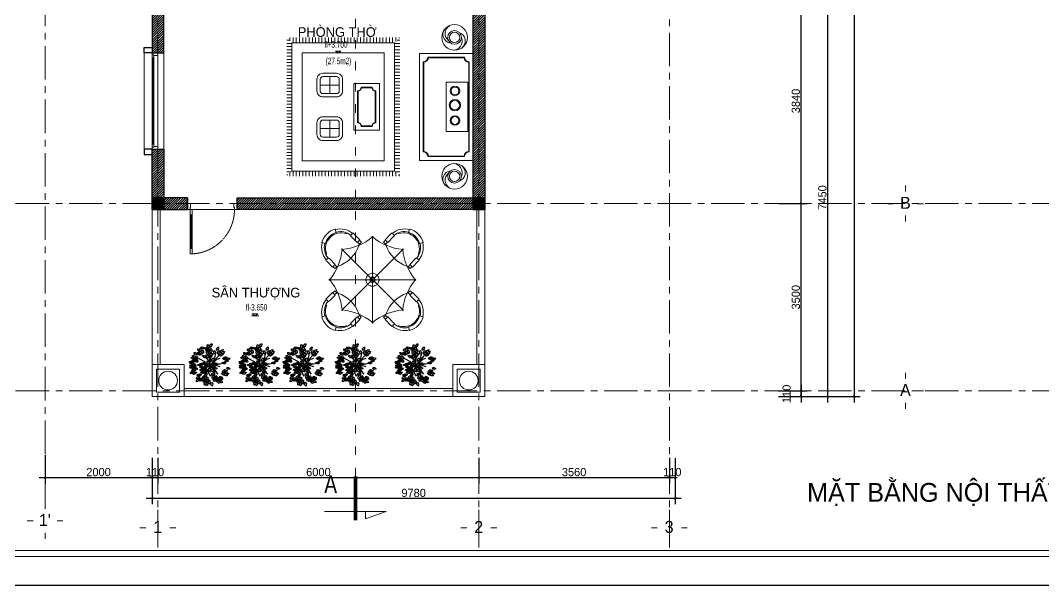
# Model space of a CAD drawing. Header units: millimetres. Extents: x 1832547 to 2001569, y -558009 to -417808.
# Drawn here: x 1917747 to 1936872, y -484525 to -473955 of the extents above; entities that cross this region are included whole.
import ezdxf
from ezdxf.enums import TextEntityAlignment as Align

# ---------------------------------------------------------------- set-up
doc = ezdxf.new("R2010")
doc.units = ezdxf.units.MM
doc.header["$MEASUREMENT"] = 0
for name, pattern in [('ACAD_ISO03W100', [30, 12, -18]), ('CENTER', [2, 1.25, -0.25, 0.25, -0.25]), ('HIDDEN', [9.525, 6.35, -3.175])]:
    doc.linetypes.add(name, pattern=pattern)
doc.layers.get('0').update_dxf_attribs({"linetype": 'CONTINUOUS'})
doc.layers.get('DEFPOINTS').update_dxf_attribs({"linetype": 'CONTINUOUS'})
for name, color, linetype, lineweight in [('AUDIT_I_120404221301-0', 7, 'CONTINUOUS', 15), ('AUDIT_I_160126172308-0', 7, 'CONTINUOUS', 5), ('CA . CỬA', 251, 'CONTINUOUS', 5), ('CA. TUONG', 30, 'CONTINUOUS', 30), ('CA.cat 30', 30, 'CONTINUOUS', 35), ('CA.cot', 2, 'CONTINUOUS', 35), ('CA.dim 08', 8, 'CONTINUOUS', 13), ('CA.noi that 15', 15, 'CONTINUOUS', 9), ('CA.TEXT', 7, 'CONTINUOUS', 15), ('CA.thay 145', 145, 'CONTINUOUS', 18), ('CA.tim 67', 67, 'CENTER', 9), ('CA.vat lieu 08', 8, 'CONTINUOUS', 5), ('NKB-Fur', 25, 'CONTINUOUS', 9), ('NP-CỬA SỔ', 143, 'CONTINUOUS', 15), ('Z-window', 147, 'CONTINUOUS', 15)]:
    doc.layers.add(name, color=color, linetype=linetype, lineweight=lineweight)
doc.layers.add('CAY', color=94, linetype='CONTINUOUS')
doc.styles.add('CA.JSC1', font='Vhavan.ttf', dxfattribs={"width": 0.8})
doc.styles.add('chu ghi chu', font='nghia5.shx', dxfattribs={"height": 200})
doc.styles.get("Standard").update_dxf_attribs({"font": 'roman.shx'})
doc.styles.add('ZENI2', font='Vhavanb.ttf')
doc.dimstyles.new('CA 70', dxfattribs={"dimscale": 0.7, "dimtxt": 220, "dimasz": 60, "dimexe": 160, "dimexo": 0, "dimgap": 30, "dimtad": 1, "dimdec": 0, "dimrnd": 5, "dimzin": 0, "dimdsep": 46, "dimtxsty": 'Standard', "dimblk": 'ARCHTICK', "dimcen": 0.09, "dimdle": 160, "dimclrd": 256, "dimclre": 256, "dimclrt": 255, "dimadec": 0, "dimazin": 0, "dimtfac": 1, "dimtdec": 0, "dimtix": 1, "dimtmove": 2, "dimatfit": 3, "dimldrblk": 'DOT', "dimfxl": 600, "dimfxlon": 1, "dimtolj": 1, "dimtzin": 0, "dimarcsym": 0})

# ---------------------------------------------------------------- blocks, each defined once
blk = doc.blocks.new('A$C6dc074dd')
at = {"layer": 'CA.TEXT'}
for points in [[(117, 37), (15, 37), (68, 0), (117, 37)], [(0, 0), (137, 0)]]:
    blk.add_lwpolyline(points, dxfattribs=at)
blk = doc.blocks.new('A$Ce5e1f78e')
h = blk.add_hatch()
h.set_pattern_fill('ANSI31', color=256, scale=500, angle=315)
h.set_pattern_definition([(0, (1100, 1100), (1e-14, 62.5), [])])
h.paths.add_polyline_path([(100, 2600), (0, 2700), (0, 0), (100, 100)])
h.paths.add_polyline_path([(2200, 2700), (2100, 2600), (2100, 100), (2200, 0)])
h = blk.add_hatch()
h.set_pattern_fill('ANSI31', color=256, scale=500, angle=45)
h.set_pattern_definition([(90, (1100, 1600), (-62.5, 0), [])])
h.paths.add_polyline_path([(2200, 2700), (0, 2700), (100, 2600), (2100, 2600)])
h.paths.add_polyline_path([(2100, 100), (100, 100), (0, 0), (2200, 0)])
for points in [[(100, 2600), (100, 100), (2100, 100), (2100, 2600)], [(300, 2400), (300, 300), (1900, 300), (1900, 2400)]]:
    blk.add_lwpolyline(points, close=True)
blk = doc.blocks.new('A$Cc7a1a943')
for radius in [150, 79.6, 60.5]:
    blk.add_circle((150, 150), radius)
for centre, radius, start, end in [((185, 185), 101, 275.6363, 50.3989), ((153, 197), 107, 309.0651, 56.9689), ((130, 108), 104, 110.2822, 229.3752), ((168, 107), 106, 157.6248, 269.2538)]:
    blk.add_arc(centre, radius, start, end)
blk = doc.blocks.new('A$C4E926DCA')
at = {"layer": 'CAY', "color": 96, "true_color": 0x00750e}
for p, q in [((345, 438), (319, 510)), ((335, 348), (374, 563)), ((374, 563), (372, 552)), ((425, 412), (456, 514)), ((248, 416), (139, 427)), ((258, 302), (160, 348)), ((340, 351), (187, 268)), ((335, 355), (195, 472)), ((229, 355), (319, 359)), ((314, 348), (229, 355)), ((340, 359), (234, 446)), ((316, 348), (314, 348)), ((330, 348), (364, 495)), ((337, 344), (504, 491)), ((337, 348), (451, 355)), ((340, 344), (512, 344)), ((343, 359), (369, 495)), ((345, 344), (433, 450)), ((406, 340), (496, 264)), ((443, 423), (528, 442)), ((443, 344), (536, 404)), ((332, 336), (266, 185)), ((322, 329), (287, 230)), ((306, 257), (322, 181)), ((322, 333), (322, 329)), ((330, 333), (369, 283)), ((367, 291), (332, 333)), ((369, 283), (367, 291)), ((396, 272), (451, 166)), ((414, 333), (478, 264))]:
    blk.add_line(p, q, dxfattribs=at)
for centre, radius, start, end in [((317, 652), 44.2, 143.5101, 236.522), ((260, 642), 42.7, 322.1668, 59.9456), ((57, 464), 42.7, 17.1668, 114.9456), ((60, 505), 42.7, 2.1668, 99.9456), ((96, 550), 44.2, 183.5101, 276.522), ((100, 477), 42.7, 7.1668, 104.9456), ((133, 524), 44.2, 188.5101, 281.522), ((148, 544), 44.2, 173.5101, 266.522), ((104, 506), 42.7, 352.1668, 89.9456), ((158, 550), 44.2, 178.5101, 271.522), ((117, 509), 42.7, 357.1668, 94.9456), ((209, 625), 44.2, 173.5101, 266.522), ((165, 587), 42.7, 352.1668, 89.9456), ((222, 582), 44.2, 173.5101, 266.522), ((178, 544), 42.7, 352.1668, 89.9456), ((236, 637), 44.2, 158.5101, 251.522), ((184, 612), 42.7, 337.1668, 74.9456), ((253, 595), 44.2, 168.5101, 261.522), ((206, 561), 42.7, 347.1668, 84.9456), ((283, 605), 44.2, 148.5101, 241.522), ((227, 589), 42.7, 327.1668, 64.9456), ((409, 581), 44.2, 143.5101, 236.522), ((352, 571), 42.7, 322.1668, 59.9456), ((438, 608), 44.2, 118.5101, 211.522), ((382, 623), 42.7, 297.1668, 34.9456), ((473, 630), 44.2, 108.5101, 201.522), ((420, 654), 42.7, 287.1668, 24.9456), ((481, 579), 44.2, 98.5101, 191.522), ((433, 611), 42.7, 277.1668, 14.9456), ((490, 571), 44.2, 103.5101, 196.522), ((439, 599), 42.7, 282.1668, 19.9456), ((537, 517), 44.2, 98.5101, 191.522), ((489, 550), 42.7, 277.1668, 14.9456), ((557, 491), 44.2, 93.5101, 186.522), ((513, 527), 42.7, 272.1668, 9.9456), ((574, 541), 44.2, 98.5101, 191.522), ((574, 464), 44.2, 73.5101, 166.522), ((527, 573), 42.7, 277.1668, 14.9456), ((545, 514), 42.7, 252.1668, 349.9456), ((594, 518), 44.2, 83.5101, 176.522), ((556, 562), 42.7, 262.1668, 359.9456), ((30, 347), 42.7, 37.1668, 134.9456), ((35, 405), 44.2, 218.5101, 311.522), ((69, 303), 42.7, 52.1668, 149.9456), ((81, 517), 44.2, 198.5101, 291.522), ((72, 302), 42.7, 42.1668, 139.9456), ((88, 426), 42.7, 27.1668, 124.9456), ((103, 482), 44.2, 208.5101, 301.522), ((80, 460), 42.7, 12.1668, 109.9456), ((109, 511), 44.2, 193.5101, 286.522), ((110, 387), 42.7, 47.1668, 144.9456), ((104, 444), 44.2, 228.5101, 321.522), ((123, 418), 42.7, 37.1668, 134.9456), ((127, 475), 44.2, 218.5101, 311.522), ((140, 396), 42.7, 52.1668, 149.9456), ((130, 453), 44.2, 233.5101, 326.522), ((141, 419), 42.7, 37.1668, 134.9456), ((145, 477), 44.2, 218.5101, 311.522), ((156, 370), 42.7, 57.1668, 154.9456), ((141, 425), 44.2, 238.5101, 331.522), ((216, 369), 42.7, 82.1668, 179.9456), ((179, 413), 44.2, 263.5101, 356.522), ((243, 362), 42.7, 7.1668, 104.9456), ((275, 410), 44.2, 188.5101, 281.522), ((263, 307), 42.7, 37.1668, 134.9456), ((324, 444), 44.2, 158.5101, 251.522), ((272, 419), 42.7, 337.1668, 74.9456), ((345, 421), 44.2, 158.5101, 251.522), ((293, 396), 42.7, 337.1668, 74.9456), ((398, 423), 44.2, 118.5101, 211.522), ((342, 437), 42.7, 297.1668, 34.9456), ((440, 364), 44.2, 58.5101, 151.522), ((424, 420), 42.7, 237.1668, 334.9456), ((512, 362), 42.7, 197.1668, 294.9456), ((488, 309), 44.2, 18.5101, 111.522), ((528, 390), 42.7, 202.1668, 299.9456), ((509, 336), 44.2, 23.5101, 116.522), ((541, 305), 44.2, 23.5101, 116.522), ((560, 360), 42.7, 202.1668, 299.9456), ((548, 395), 44.2, 28.5101, 121.522), ((563, 451), 42.7, 207.1668, 304.9456), ((584, 336), 44.2, 68.5101, 161.522), ((559, 389), 42.7, 247.1668, 344.9456), ((618, 315), 44.2, 43.5101, 136.522), ((617, 373), 42.7, 222.1668, 319.9456), ((629, 444), 44.2, 68.5101, 161.522), ((604, 496), 42.7, 247.1668, 344.9456), ((684, 337), 44.2, 68.5101, 161.522), ((659, 389), 42.7, 247.1668, 344.9456), ((39, 266), 42.7, 52.1668, 149.9456), ((28, 323), 44.2, 233.5101, 326.522), ((58, 241), 42.7, 67.1668, 164.9456), ((33, 293), 44.2, 248.5101, 341.522), ((59, 360), 44.2, 233.5101, 326.522), ((72, 360), 44.2, 223.5101, 316.522), ((94, 274), 42.7, 62.1668, 159.9456), ((73, 328), 44.2, 243.5101, 336.522), ((99, 227), 42.7, 67.1668, 164.9456), ((74, 280), 44.2, 248.5101, 341.522), ((103, 243), 42.7, 67.1668, 164.9456), ((78, 295), 44.2, 248.5101, 341.522), ((121, 175), 42.7, 72.1668, 169.9456), ((92, 225), 44.2, 253.5101, 346.522), ((121, 162), 42.7, 67.1668, 164.9456), ((96, 214), 44.2, 248.5101, 341.522), ((124, 209), 42.7, 82.1668, 179.9456), ((86, 253), 44.2, 263.5101, 356.522), ((122, 271), 42.7, 57.1668, 154.9456), ((106, 326), 44.2, 238.5101, 331.522), ((150, 249), 42.7, 77.1668, 174.9456), ((116, 297), 44.2, 258.5101, 351.522), ((159, 126), 42.7, 87.1668, 184.9456), ((167, 222), 42.7, 82.1668, 179.9456), ((129, 265), 44.2, 263.5101, 356.522), ((201, 254), 42.7, 82.1668, 179.9456), ((163, 298), 44.2, 263.5101, 356.522), ((202, 161), 42.7, 87.1668, 184.9456), ((161, 201), 44.2, 268.5101, 1.522), ((211, 156), 42.7, 112.1668, 209.9456), ((156, 175), 44.2, 293.5101, 26.522), ((246, 239), 42.7, 97.1668, 194.9456), ((199, 272), 44.2, 278.5101, 11.522), ((263, 252), 42.7, 87.1668, 184.9456), ((221, 292), 44.2, 268.5101, 1.522), ((264, 203), 42.7, 97.1668, 194.9456), ((217, 236), 44.2, 278.5101, 11.522), ((267, 364), 44.2, 218.5101, 311.522), ((281, 250), 42.7, 97.1668, 194.9456), ((233, 283), 44.2, 278.5101, 11.522), ((296, 199), 42.7, 112.1668, 209.9456), ((297, 247), 42.7, 107.1668, 204.9456), ((245, 271), 44.2, 288.5101, 21.522), ((241, 219), 44.2, 293.5101, 26.522), ((326, 232), 42.7, 112.1668, 209.9456), ((331, 258), 42.7, 97.1668, 194.9456), ((272, 251), 44.2, 293.5101, 26.522), ((283, 291), 44.2, 278.5101, 11.522), ((340, 205), 42.7, 127.1668, 224.9456), ((283, 209), 44.2, 308.5101, 41.522), ((364, 288), 42.7, 137.1668, 234.9456), ((373, 174), 42.7, 137.1668, 234.9456), ((307, 283), 44.2, 318.5101, 51.522), ((315, 169), 44.2, 318.5101, 51.522), ((387, 197), 42.7, 117.1668, 214.9456), ((390, 280), 42.7, 172.1668, 269.9456), ((390, 220), 42.7, 147.1668, 244.9456), ((346, 243), 44.2, 353.5101, 86.522), ((331, 211), 44.2, 298.5101, 31.522), ((334, 205), 44.2, 328.5101, 61.522), ((402, 273), 42.7, 152.1668, 249.9456), ((373, 293), 44.2, 8.5101, 101.522), ((406, 340), 42.7, 187.1668, 284.9456), ((347, 253), 44.2, 333.5101, 66.522), ((506, 265), 42.7, 172.1668, 269.9456), ((462, 228), 44.2, 353.5101, 86.522), ((508, 327), 42.7, 177.1668, 274.9456), ((467, 286), 44.2, 358.5101, 91.522), ((551, 181), 42.7, 177.1668, 274.9456), ((511, 139), 44.2, 358.5101, 91.522), ((555, 188), 42.7, 177.1668, 274.9456), ((514, 146), 44.2, 358.5101, 91.522), ((557, 329), 42.7, 187.1668, 284.9456), ((524, 281), 44.2, 8.5101, 101.522), ((559, 222), 42.7, 197.1668, 294.9456), ((535, 170), 44.2, 18.5101, 111.522), ((575, 251), 42.7, 202.1668, 299.9456), ((556, 196), 44.2, 23.5101, 116.522), ((604, 189), 42.7, 187.1668, 284.9456), ((571, 142), 44.2, 8.5101, 101.522), ((588, 166), 44.2, 23.5101, 116.522), ((607, 221), 42.7, 202.1668, 299.9456), ((595, 256), 44.2, 28.5101, 121.522), ((610, 312), 42.7, 207.1668, 304.9456), ((620, 321), 42.7, 202.1668, 299.9456), ((600, 266), 44.2, 23.5101, 116.522), ((656, 236), 42.7, 152.1668, 249.9456), ((601, 215), 44.2, 333.5101, 66.522), ((648, 287), 44.2, 33.5101, 126.522), ((658, 344), 42.7, 212.1668, 309.9456), ((110, 118), 42.7, 77.1668, 174.9456), ((77, 165), 44.2, 258.5101, 351.522), ((118, 167), 44.2, 268.5101, 1.522), ((235, 79), 42.7, 97.1668, 194.9456), ((188, 111), 44.2, 278.5101, 11.522), ((248, 36), 42.7, 107.1668, 204.9456), ((195, 60), 44.2, 288.5101, 21.522), ((256, 49), 42.7, 112.1668, 209.9456), ((201, 68), 44.2, 293.5101, 26.522), ((286, 67), 42.7, 117.1668, 214.9456), ((230, 82), 44.2, 298.5101, 31.522), ((310, 78), 42.7, 117.1668, 214.9456), ((316, 119), 42.7, 142.1668, 239.9456), ((254, 92), 44.2, 298.5101, 31.522), ((259, 108), 44.2, 323.5101, 56.522), ((336, 36), 42.7, 127.1668, 224.9456), ((342, 91), 42.7, 137.1668, 234.9456), ((278, 41), 44.2, 308.5101, 41.522), ((285, 86), 44.2, 318.5101, 51.522), ((365, 49), 42.7, 142.1668, 239.9456), ((375, 92), 42.7, 142.1668, 239.9456), ((308, 38), 44.2, 323.5101, 56.522), ((318, 81), 44.2, 323.5101, 56.522), ((387, 66), 42.7, 127.1668, 224.9456), ((330, 70), 44.2, 308.5101, 41.522), ((409, 48), 42.7, 142.1668, 239.9456), ((352, 38), 44.2, 323.5101, 56.522), ((420, 35), 42.7, 137.1668, 234.9456), ((362, 29), 44.2, 318.5101, 51.522), ((437, 141), 42.7, 172.1668, 269.9456), ((437, 81), 42.7, 147.1668, 244.9456), ((393, 104), 44.2, 353.5101, 86.522), ((441, 101), 42.7, 147.1668, 244.9456), ((445, 92), 42.7, 147.1668, 244.9456), ((381, 66), 44.2, 328.5101, 61.522), ((386, 85), 44.2, 328.5101, 61.522), ((389, 77), 44.2, 328.5101, 61.522), ((462, 128), 42.7, 167.1668, 264.9456), ((415, 95), 44.2, 348.5101, 81.522), ((485, 78), 42.7, 157.1668, 254.9456), ((432, 52), 44.2, 338.5101, 71.522), ((490, 145), 42.7, 172.1668, 269.9456), ((446, 108), 44.2, 353.5101, 86.522), ((503, 103), 42.7, 172.1668, 269.9456), ((459, 65), 44.2, 353.5101, 86.522), ((553, 126), 42.7, 172.1668, 269.9456), ((509, 88), 44.2, 353.5101, 86.522)]:
    blk.add_arc(centre, radius, start, end, dxfattribs=at)
blk = doc.blocks.new('A$C4e3b5bf7')
for p, q in [((3090, 4335), (3055, 4396)), ((3379, 4335), (3414, 4396)), ((2946, 4106), (2876, 4112)), ((2945, 3929), (2945, 4084)), ((3235, 4035), (3235, 3285)), ((3524, 4106), (3594, 4112)), ((3525, 3929), (3525, 4084)), ((2945, 3929), (2875, 3929)), ((2935, 3879), (2935, 3929)), ((3525, 3929), (3595, 3929)), ((3535, 3879), (3535, 3929)), ((2669, 3800), (3199, 3270)), ((3270, 3270), (3800, 3800)), ((2363, 3524), (2358, 3594)), ((2540, 3525), (2386, 3525)), ((2540, 3525), (2540, 3595)), ((2590, 3535), (2540, 3535)), ((3879, 3535), (3929, 3535)), ((3929, 3525), (3929, 3595)), ((3929, 3525), (4084, 3525)), ((4106, 3524), (4112, 3594)), ((2134, 3379), (2073, 3414)), ((4335, 3379), (4396, 3414)), ((2134, 3090), (2073, 3055)), ((3185, 3235), (2435, 3235)), ((2669, 2669), (3199, 3199)), ((3235, 3185), (3235, 2435)), ((3270, 3199), (3800, 2669)), ((4035, 3235), (3285, 3235)), ((4335, 3090), (4396, 3055)), ((2363, 2946), (2358, 2876)), ((2540, 2945), (2386, 2945)), ((2540, 2945), (2540, 2875)), ((2590, 2935), (2540, 2935)), ((3879, 2935), (3929, 2935)), ((3929, 2945), (4084, 2945)), ((3929, 2945), (3929, 2875)), ((4106, 2946), (4112, 2876)), ((2945, 2540), (2875, 2540)), ((2935, 2590), (2935, 2540)), ((2945, 2540), (2945, 2386)), ((3525, 2540), (3525, 2386)), ((3525, 2540), (3595, 2540)), ((3535, 2590), (3535, 2540)), ((2946, 2363), (2876, 2358)), ((3524, 2363), (3594, 2358)), ((3090, 2134), (3055, 2073)), ((3379, 2134), (3414, 2073))]:
    blk.add_line(p, q)
for points in [[(3515, 3869, 0.008391), (3535, 3879), (3585, 3879), (3585, 3929), (3595, 3929), (3595, 4084, 0.019415), (3594, 4112), (3584, 4111, 0.247811), (3409, 4387), (3414, 4396, 0.266813), (3055, 4396), (3060, 4387, 0.247811), (2886, 4111), (2876, 4112, 0.019415), (2875, 4084), (2875, 3929), (2885, 3929), (2885, 3879), (2935, 3879, 0.008391), (2954, 3869, 0.008391)], [(2954, 3869, 0.226859), (3515, 3869)], [(2600, 3515, 0.008391), (2590, 3535), (2590, 3585), (2540, 3585), (2540, 3595), (2386, 3595, 0.019415), (2358, 3594), (2358, 3584, 0.247811), (2082, 3409), (2073, 3414, 0.266813), (2073, 3055), (2082, 3060, 0.247811), (2358, 2886), (2358, 2876, 0.019415), (2386, 2875), (2540, 2875), (2540, 2885), (2590, 2885), (2590, 2935, 0.008391), (2600, 2954, 0.008391)], [(2600, 2954, 0.226859), (2600, 3515)], [(3869, 3515, 0.226859), (3869, 2954)], [(3869, 2954, 0.008391), (3879, 2935), (3879, 2885), (3929, 2885), (3929, 2875), (4084, 2875, 0.019415), (4112, 2876), (4111, 2886, 0.247811), (4387, 3060), (4396, 3055, 0.266813), (4396, 3414), (4387, 3409, 0.247811), (4111, 3584), (4112, 3594, 0.019415), (4084, 3595), (3929, 3595), (3929, 3585), (3879, 3585), (3879, 3535, 0.008391), (3869, 3515, 0.008391)], [(2954, 2600, 0.008391), (2935, 2590), (2885, 2590), (2885, 2540), (2875, 2540), (2875, 2386, 0.019415), (2876, 2358), (2886, 2358, 0.247811), (3060, 2082), (3055, 2073, 0.266813), (3414, 2073), (3409, 2082, 0.247811), (3584, 2358), (3594, 2358, 0.019415), (3595, 2386), (3595, 2540), (3585, 2540), (3585, 2590), (3535, 2590, 0.008391), (3515, 2600, 0.008391)], [(3515, 2600, 0.226859), (2954, 2600)]]:
    blk.add_lwpolyline(points, format="xyb")
for points in [[(3800, 2669, 0.149104), (3235, 2435, 0.149104), (2669, 2669, 0.149104), (2435, 3235, 0.149104), (2669, 3800, 0.149104), (3235, 4035, 0.149104), (3800, 3800, 0.149104), (4035, 3235, 0.149104)], [(3326, 3143, 0.015202), (3235, 3106, 0.015202), (3143, 3143, 0.015202), (3106, 3235, 0.015202), (3143, 3326, 0.015202), (3235, 3364, 0.015202), (3326, 3326, 0.015202), (3364, 3235, 0.015202)]]:
    blk.add_lwpolyline(points, format="xyb", close=True)
for radius in [50, 48, 33, 13]:
    blk.add_circle((3235, 3235), radius)
for centre, radius, start, end in [((3235, 4084), 300, 119.8784, 175.5511), ((3235, 4061), 293, 26.395, 153.605), ((3235, 4084), 290, 60.1216, 119.8784), ((3235, 4084), 300, 4.4489, 60.1216), ((3235, 4084), 290, 175.5511, 180), ((2955, 4200), 20, 258.6455, 333.605), ((3235, 4035), 10, 320.8118, 219.1882), ((3235, 4035), 9, 320.7845, 219.2155), ((3235, 4035), 6, 320.7026, 219.2974), ((3515, 4200), 20, 206.395, 281.3545), ((3235, 4084), 290, 0, 4.4489), ((2669, 3800), 10, 5.8118, 264.1882), ((2669, 3800), 9, 5.7845, 264.2155), ((2669, 3800), 6, 5.7026, 264.2974), ((3800, 3800), 10, 275.8118, 174.1882), ((3800, 3800), 9, 275.7845, 174.2155), ((3800, 3800), 6, 275.7026, 174.2974), ((2408, 3235), 293, 116.395, 243.605), ((2386, 3235), 300, 94.4489, 150.1216), ((2269, 3515), 20, 296.395, 11.3545), ((2386, 3235), 290, 90, 94.4489), ((4084, 3235), 290, 85.5511, 90), ((4084, 3235), 300, 29.8784, 85.5511), ((4200, 3515), 20, 168.6455, 243.605), ((4061, 3235), 293, 296.395, 63.605), ((2386, 3235), 290, 150.1216, 209.8784), ((4084, 3235), 290, 330.1216, 29.8784), ((2386, 3235), 300, 209.8784, 265.5511), ((2435, 3235), 10, 50.8118, 309.1882), ((2435, 3235), 9, 50.7845, 309.2155), ((2435, 3235), 6, 50.7026, 309.2974), ((4035, 3235), 10, 230.8118, 129.1882), ((4035, 3235), 9, 230.7845, 129.2155), ((4035, 3235), 6, 230.7026, 129.2974), ((4084, 3235), 300, 274.4489, 330.1216), ((2269, 2955), 20, 348.6455, 63.605), ((2386, 3235), 290, 265.5511, 270), ((4084, 3235), 290, 270, 274.4489), ((4200, 2955), 20, 116.395, 191.3545), ((2669, 2669), 10, 95.8118, 354.1882), ((2669, 2669), 9, 95.7845, 354.2155), ((3800, 2669), 10, 185.8118, 84.1882), ((3800, 2669), 9, 185.7845, 84.2155), ((2669, 2669), 6, 95.7026, 354.2974), ((3800, 2669), 6, 185.7026, 84.2974), ((3235, 2386), 300, 184.4489, 240.1216), ((3235, 2386), 290, 180, 184.4489), ((3235, 2435), 10, 140.8118, 39.1882), ((3235, 2435), 9, 140.7845, 39.2155), ((3235, 2435), 6, 140.7026, 39.2974), ((3235, 2386), 300, 299.8784, 355.5511), ((3235, 2386), 290, 355.5511, 0), ((2955, 2269), 20, 26.395, 101.3545), ((3235, 2408), 293, 206.395, 333.605), ((3235, 2386), 290, 240.1216, 299.8784), ((3515, 2269), 20, 78.6455, 153.605)]:
    blk.add_arc(centre, radius, start, end)
blk = doc.blocks.new('A$C2d76a15f')
blk.add_line((1306, 546), (27405, 546))
at = {"color": 4, "linetype": 'Continuous', "lineweight": 18}
blk.add_line((1212, 453), (27498, 453), dxfattribs=at)
at = {"layer": 'DEFPOINTS', "ltscale": 600}
blk.add_line((27951, 0), (0, 0), dxfattribs=at)
blk = doc.blocks.new('_ArchTick')
at = {"color": 1, "linetype": 'ByBlock', "const_width": 0.15}
blk.add_lwpolyline([(-0.5, -0.5), (0.5, 0.5)], dxfattribs=at)
blk = doc.blocks.new('*D671')
at = {"layer": 'CA.dim 08', "lineweight": -2, "transparency": 16777216}
for p, q in [((1932340, -480994), (1932340, -477270)), ((1931920, -477382), (1932452, -477382)), ((1931920, -480882), (1932452, -480882))]:
    blk.add_line(p, q, dxfattribs=at)
at = {"layer": 'DEFPOINTS', "color": 0, "transparency": 16777216}
for p in [(1931444, -477382), (1932340, -477382), (1931444, -480882)]:
    blk.add_point(p, dxfattribs=at)
at = {"layer": 'CA.dim 08', "lineweight": -2, "transparency": 16777216, "xscale": 42, "yscale": 42, "zscale": 42}
for p, rotation in [((1932340, -477382), 90), ((1932340, -480882), 270)]:
    blk.add_blockref('_ArchTick', p, dxfattribs=dict(at, rotation=rotation))
at = {"layer": 'CA.dim 08', "color": 255, "transparency": 16777216, "insert": (1932242, -479132), "char_height": 154, "attachment_point": 5, "rotation": 90}
blk.add_mtext('\\A1;3500', dxfattribs=at)
blk = doc.blocks.new('_DOT')
at = {"color": 1, "linetype": 'ByBlock'}
blk.add_line((-0.5, 0), (-1, 0), dxfattribs=at)
at = {"color": 1, "linetype": 'ByBlock', "const_width": 0.5}
blk.add_lwpolyline([(-0.25, 0, 1), (0.25, 0, 1)], format="xyb", close=True, dxfattribs=at)
blk = doc.blocks.new('*D672')
at = {"layer": 'CA.dim 08', "lineweight": -2, "transparency": 16777216}
for p, q in [((1932340, -477494), (1932340, -473430)), ((1931920, -473542), (1932452, -473542)), ((1931920, -477382), (1932452, -477382))]:
    blk.add_line(p, q, dxfattribs=at)
at = {"layer": 'DEFPOINTS', "color": 0, "transparency": 16777216}
for p in [(1931444, -473542), (1932340, -473542), (1931444, -477382)]:
    blk.add_point(p, dxfattribs=at)
at = {"layer": 'CA.dim 08', "lineweight": -2, "transparency": 16777216, "xscale": 42, "yscale": 42, "zscale": 42}
for p, rotation in [((1932340, -473542), 90), ((1932340, -477382), 270)]:
    blk.add_blockref('_ArchTick', p, dxfattribs=dict(at, rotation=rotation))
at = {"layer": 'CA.dim 08', "color": 255, "transparency": 16777216, "insert": (1932242, -475462), "char_height": 154, "attachment_point": 5, "rotation": 90}
blk.add_mtext('\\A1;3840', dxfattribs=at)
blk = doc.blocks.new('*D676')
at = {"layer": 'CA.dim 08', "lineweight": -2, "transparency": 16777216}
for p, q in [((1932836, -473430), (1932836, -481104)), ((1932416, -473542), (1932948, -473542)), ((1932416, -480992), (1932948, -480992))]:
    blk.add_line(p, q, dxfattribs=at)
at = {"layer": 'DEFPOINTS', "color": 0, "transparency": 16777216}
for p in [(1931444, -473542), (1931444, -480992), (1932836, -480992)]:
    blk.add_point(p, dxfattribs=at)
at = {"layer": 'CA.dim 08', "lineweight": -2, "transparency": 16777216, "xscale": 42, "yscale": 42, "zscale": 42}
for p, rotation in [((1932836, -473542), 90), ((1932836, -480992), 270)]:
    blk.add_blockref('_ArchTick', p, dxfattribs=dict(at, rotation=rotation))
at = {"layer": 'CA.dim 08', "color": 255, "transparency": 16777216, "insert": (1932738, -477267), "char_height": 154, "attachment_point": 5, "rotation": 90}
blk.add_mtext('\\A1;7450', dxfattribs=at)
blk = doc.blocks.new('*D678')
at = {"layer": 'CA.dim 08', "lineweight": -2, "transparency": 16777216}
for p, q in [((1920317, -482134), (1920317, -482614)), ((1926317, -482134), (1926317, -482614)), ((1920205, -482502), (1926429, -482502))]:
    blk.add_line(p, q, dxfattribs=at)
at = {"layer": 'DEFPOINTS', "color": 0, "transparency": 16777216}
for p in [(1920317, -482134), (1926317, -482134), (1926317, -482502)]:
    blk.add_point(p, dxfattribs=at)
at = {"layer": 'CA.dim 08', "lineweight": -2, "transparency": 16777216, "xscale": 42, "yscale": 42, "zscale": 42, "rotation": 180}
blk.add_blockref('_ArchTick', (1920317, -482502), dxfattribs=at)
at = {"layer": 'CA.dim 08', "lineweight": -2, "transparency": 16777216, "xscale": 42, "yscale": 42, "zscale": 42}
blk.add_blockref('_ArchTick', (1926317, -482502), dxfattribs=at)
at = {"layer": 'CA.dim 08', "color": 255, "transparency": 16777216, "insert": (1923317, -482404), "char_height": 154, "attachment_point": 5}
blk.add_mtext('\\A1;6000', dxfattribs=at)
blk = doc.blocks.new('*D679')
at = {"layer": 'CA.dim 08', "lineweight": -2, "transparency": 16777216}
for p, q in [((1920207, -482134), (1920207, -482614)), ((1920317, -482134), (1920317, -482614)), ((1920207, -482502), (1920165, -482502)), ((1920207, -482502), (1920317, -482502)), ((1920317, -482502), (1920359, -482502))]:
    blk.add_line(p, q, dxfattribs=at)
at = {"layer": 'DEFPOINTS', "color": 0, "transparency": 16777216}
for p in [(1920207, -482134), (1920317, -482134), (1920317, -482502)]:
    blk.add_point(p, dxfattribs=at)
at = {"layer": 'CA.dim 08', "lineweight": -2, "transparency": 16777216, "xscale": 42, "yscale": 42, "zscale": 42}
blk.add_blockref('_ArchTick', (1920207, -482502), dxfattribs=at)
at = {"layer": 'CA.dim 08', "lineweight": -2, "transparency": 16777216, "xscale": 42, "yscale": 42, "zscale": 42, "rotation": 180}
blk.add_blockref('_ArchTick', (1920317, -482502), dxfattribs=at)
at = {"layer": 'CA.dim 08', "color": 255, "transparency": 16777216, "insert": (1920262, -482404), "char_height": 154, "attachment_point": 5}
blk.add_mtext('\\A1;110', dxfattribs=at)
blk = doc.blocks.new('*D680')
at = {"layer": 'CA.dim 08', "lineweight": -2, "transparency": 16777216}
for p, q in [((1926317, -482134), (1926317, -482614)), ((1929877, -482134), (1929877, -482614)), ((1926205, -482502), (1929989, -482502))]:
    blk.add_line(p, q, dxfattribs=at)
at = {"layer": 'DEFPOINTS', "color": 0, "transparency": 16777216}
for p in [(1926317, -482134), (1929877, -482134), (1929877, -482502)]:
    blk.add_point(p, dxfattribs=at)
at = {"layer": 'CA.dim 08', "lineweight": -2, "transparency": 16777216, "xscale": 42, "yscale": 42, "zscale": 42, "rotation": 180}
blk.add_blockref('_ArchTick', (1926317, -482502), dxfattribs=at)
at = {"layer": 'CA.dim 08', "lineweight": -2, "transparency": 16777216, "xscale": 42, "yscale": 42, "zscale": 42}
blk.add_blockref('_ArchTick', (1929877, -482502), dxfattribs=at)
at = {"layer": 'CA.dim 08', "color": 255, "transparency": 16777216, "insert": (1928097, -482404), "char_height": 154, "attachment_point": 5}
blk.add_mtext('\\A1;3560', dxfattribs=at)
blk = doc.blocks.new('*D681')
at = {"layer": 'CA.dim 08', "lineweight": -2, "transparency": 16777216}
for p, q in [((1932340, -480770), (1932340, -481104)), ((1931920, -480882), (1932452, -480882)), ((1931920, -480992), (1932452, -480992))]:
    blk.add_line(p, q, dxfattribs=at)
at = {"layer": 'DEFPOINTS', "color": 0, "transparency": 16777216}
for p in [(1931444, -480882), (1931444, -480992), (1932340, -480992)]:
    blk.add_point(p, dxfattribs=at)
at = {"layer": 'CA.dim 08', "lineweight": -2, "transparency": 16777216, "xscale": 42, "yscale": 42, "zscale": 42}
for p, rotation in [((1932340, -480882), 90), ((1932340, -480992), 270)]:
    blk.add_blockref('_ArchTick', p, dxfattribs=dict(at, rotation=rotation))
at = {"layer": 'CA.dim 08', "color": 255, "transparency": 16777216, "insert": (1932070, -480940), "char_height": 154, "attachment_point": 5, "rotation": 90}
blk.add_mtext('\\A1;110', dxfattribs=at)
blk = doc.blocks.new('A$Ccce9e104')
at = {"layer": 'CA.vat lieu 08'}
h = blk.add_hatch(color=256, dxfattribs=at)
h.dxf.hatch_style = 1
h.paths.add_polyline_path([(220, 220), (220, 0), (0, 0), (0, 220)])
at = {"layer": 'CA.cot'}
blk.add_lwpolyline([(220, 220), (220, 0), (0, 0), (0, 220)], close=True, dxfattribs=at)
blk = doc.blocks.new('*D684')
at = {"layer": 'CA.dim 08', "lineweight": -2, "transparency": 16777216}
for p, q in [((1932913, -465292), (1933445, -465292)), ((1933333, -465180), (1933333, -481104)), ((1932913, -480992), (1933445, -480992))]:
    blk.add_line(p, q, dxfattribs=at)
at = {"layer": 'DEFPOINTS', "color": 0, "transparency": 16777216}
for p in [(1931444, -465292), (1931444, -480992), (1933333, -480992)]:
    blk.add_point(p, dxfattribs=at)
at = {"layer": 'CA.dim 08', "lineweight": -2, "transparency": 16777216, "xscale": 42, "yscale": 42, "zscale": 42}
for p, rotation in [((1933333, -465292), 90), ((1933333, -480992), 270)]:
    blk.add_blockref('_ArchTick', p, dxfattribs=dict(at, rotation=rotation))
at = {"layer": 'CA.dim 08', "color": 255, "transparency": 16777216, "insert": (1933235, -473142), "char_height": 154, "attachment_point": 5, "rotation": 90}
blk.add_mtext('\\A1;15700', dxfattribs=at)
blk = doc.blocks.new('*U92')
blk.add_line((-100, -70), (-730, -70))
for points in [[(110, 0), (110, -60), (40, -60), (40, -50), (0, -50), (0, 0)], [(0, -50), (-830, -50), (-830, -90), (0, -90)], [(-100, -50), (-100, -90), (-730, -90), (-730, -50)], [(110, -930), (110, -870), (40, -870), (40, -880), (0, -880), (0, -930)]]:
    blk.add_lwpolyline(points, close=True)
at = {"linetype": 'HIDDEN'}
blk.add_arc((0, -50), 830, 180, 270, dxfattribs=at)
blk = doc.blocks.new('*U96')
for p, q in [((-30, 50), (-30, 1750)), ((45, 105), (45, 1695)), ((80, 105), (80, 1695))]:
    blk.add_line(p, q)
for points in [[(45, 1750), (-30, 1750), (-30, 1800), (80, 1800), (80, 1765), (45, 1765)], [(45, 1765), (45, 1695), (58, 1695), (58, 1705), (66, 1705), (66, 1695), (80, 1695), (80, 1765)], [(45, 50), (-30, 50), (-30, 0), (80, 0), (80, 35), (45, 35)], [(58, 95), (58, 105), (45, 105), (45, 35), (80, 35), (80, 105), (66, 105), (66, 95)]]:
    blk.add_lwpolyline(points, close=True)
at = {"color": 8}
blk.add_lwpolyline([(66, 95), (58, 95), (58, 1705), (66, 1705)], close=True, dxfattribs=at)
blk = doc.blocks.new('*D700')
at = {"layer": 'CA.tim 67', "lineweight": -2, "transparency": 16777216}
for p, q in [((1929877, -482134), (1929877, -482614)), ((1929987, -482134), (1929987, -482614)), ((1929877, -482502), (1929835, -482502)), ((1929877, -482502), (1929987, -482502)), ((1929987, -482502), (1930029, -482502))]:
    blk.add_line(p, q, dxfattribs=at)
at = {"layer": 'DEFPOINTS', "color": 0, "transparency": 16777216}
for p in [(1929877, -482134), (1929987, -482134), (1929987, -482502)]:
    blk.add_point(p, dxfattribs=at)
at = {"layer": 'CA.tim 67', "lineweight": -2, "transparency": 16777216, "xscale": 42, "yscale": 42, "zscale": 42}
blk.add_blockref('_ArchTick', (1929877, -482502), dxfattribs=at)
at = {"layer": 'CA.tim 67', "lineweight": -2, "transparency": 16777216, "xscale": 42, "yscale": 42, "zscale": 42, "rotation": 180}
blk.add_blockref('_ArchTick', (1929987, -482502), dxfattribs=at)
at = {"layer": 'CA.tim 67', "color": 255, "transparency": 16777216, "insert": (1929932, -482404), "char_height": 154, "attachment_point": 5}
blk.add_mtext('\\A1;110', dxfattribs=at)
blk = doc.blocks.new('*D701')
at = {"layer": 'CA.dim 08', "lineweight": -2, "transparency": 16777216}
for p, q in [((1920207, -482472), (1920207, -483004)), ((1929987, -482472), (1929987, -483004)), ((1920095, -482892), (1930099, -482892))]:
    blk.add_line(p, q, dxfattribs=at)
at = {"layer": 'DEFPOINTS', "color": 0, "transparency": 16777216}
for p in [(1920207, -482134), (1929987, -482134), (1929987, -482892)]:
    blk.add_point(p, dxfattribs=at)
at = {"layer": 'CA.dim 08', "lineweight": -2, "transparency": 16777216, "xscale": 42, "yscale": 42, "zscale": 42, "rotation": 180}
blk.add_blockref('_ArchTick', (1920207, -482892), dxfattribs=at)
at = {"layer": 'CA.dim 08', "lineweight": -2, "transparency": 16777216, "xscale": 42, "yscale": 42, "zscale": 42}
blk.add_blockref('_ArchTick', (1929987, -482892), dxfattribs=at)
at = {"layer": 'CA.dim 08', "color": 255, "transparency": 16777216, "insert": (1925097, -482794), "char_height": 154, "attachment_point": 5}
blk.add_mtext('\\A1;9780', dxfattribs=at)
blk = doc.blocks.new('FDBNDFJKBNFJKDNBFD')
at = {"layer": 'CA.vat lieu 08'}
for p, q in [((664804, -453296), (664804, -453401)), ((664594, -453612), (664490, -453612)), ((665015, -453612), (665119, -453612)), ((664804, -453926), (664804, -453821))]:
    blk.add_line(p, q, dxfattribs=at)
blk = doc.blocks.new('*D702')
at = {"layer": 'CA.dim 08', "lineweight": -2, "transparency": 16777216}
for p, q in [((1918207, -482082), (1918207, -482614)), ((1920207, -482134), (1920207, -482614)), ((1918095, -482502), (1920319, -482502))]:
    blk.add_line(p, q, dxfattribs=at)
at = {"layer": 'DEFPOINTS', "color": 0, "transparency": 16777216}
for p in [(1918207, -481929), (1920207, -482134), (1920207, -482502)]:
    blk.add_point(p, dxfattribs=at)
at = {"layer": 'CA.dim 08', "lineweight": -2, "transparency": 16777216, "xscale": 42, "yscale": 42, "zscale": 42, "rotation": 180}
blk.add_blockref('_ArchTick', (1918207, -482502), dxfattribs=at)
at = {"layer": 'CA.dim 08', "lineweight": -2, "transparency": 16777216, "xscale": 42, "yscale": 42, "zscale": 42}
blk.add_blockref('_ArchTick', (1920207, -482502), dxfattribs=at)
at = {"layer": 'CA.dim 08', "color": 255, "transparency": 16777216, "insert": (1919207, -482404), "char_height": 154, "attachment_point": 5}
blk.add_mtext('\\A1;2000', dxfattribs=at)
blk = doc.blocks.new('vet cat')
at = {"layer": 'CA.cat 30', "const_width": 50}
blk.add_lwpolyline([(-82592, -188552), (-81976, -188552)], dxfattribs=at)
at = {"layer": 'CA.thay 145'}
blk.add_line((-82574, -188411), (-82469, -188411), dxfattribs=at)
blk.add_lwpolyline([(-82469, -188983), (-82469, -188122), (-82574, -188411)], dxfattribs=at)
blk = doc.blocks.new('1E3E')
at = {"layer": 'CA.thay 145', "color": 1, "linetype": 'ACAD_ISO03W100', "ltscale": 10}
blk.add_lwpolyline([(800630, 801253), (800630, 815894), (800630, 815894), (800630, 816382)], dxfattribs=at)
at = {"layer": 'CA.cat 30', "xscale": -1, "rotation": 270}
blk.add_blockref('vet cat', (989182, 883230), dxfattribs=at)
at = {"layer": 'AUDIT_I_120404221301-0', "style": 'CA.JSC1', "text_generation_flag": 2, "width": 0.8}
blk.add_text('a', height=250, dxfattribs=at).set_placement((800373, 801019))
blk = doc.blocks.new('ỬT54')
at = {"layer": 'CA.vat lieu 08'}
h = blk.add_hatch(dxfattribs=at)
h.set_pattern_fill('ANSI31', color=256, scale=250)
h.set_pattern_definition([(45, (0, 0.373), (-22.0970869, 22.0970869), [])])
h.paths.add_polyline_path([(1925407, -463791.5), (1924606.9, -463791.5), (1924606.9, -463791.5), (1924606.9, -463791.5), (1923433, -463791.5), (1923433, -463901.5), (1924496.9, -463901.5), (1924496.9, -464542.5), (1924606.9, -464542.5), (1924606.9, -463901.5), (1925407, -463901.5)])
h.paths.add_polyline_path([(1922733.3, -463791.5), (1921406.9, -463791.5), (1921406.9, -465298.3), (1920206.9, -465298.3), (1920206.9, -465511.2), (1920426.9, -465511.7), (1924496.9, -465512), (1924496.9, -465621.1), (1924606.9, -465621.1), (1924606.9, -465291.8), (1921516.9, -465291.8), (1921516.9, -463901.5), (1922733.3, -463901.5)])
h.paths.add_polyline_path([(1927532, -463791.8), (1926207, -463791.8), (1926207, -465291.5), (1926317, -465291.5), (1926317, -463901.8), (1927532, -463901.8)])
h.paths.add_polyline_path([(1929987, -463791.8), (1928231.7, -463791.8), (1928231.7, -463901.8), (1929767, -463901.8), (1929767, -464205.3), (1929987, -464205.3)])
h.paths.add_polyline_path([(1930687, -465298.3), (1929987, -465298.3), (1929987, -465518.3), (1930687, -465518.3)])
h.paths.add_polyline_path([(1929767, -465405.2), (1927176.4, -465398.4), (1927176.4, -465505.3), (1929767, -465512.1)])
h.paths.add_polyline_path([(1926317, -465511.5), (1926207, -465511.5), (1926207, -469241.5), (1926317, -469241.5)])
h.paths.add_polyline_path([(1924606.9, -466551.1), (1924496.9, -466551.1), (1924496.9, -470281.5), (1924606.9, -470281.5)])
h.paths.add_polyline_path([(1920426.9, -466860.9), (1920206.9, -466860.9), (1920206.9, -468821.7), (1920426.9, -468821.7)])
h.paths.add_polyline_path([(1920426.9, -469621.4), (1920206.9, -469621.4), (1920206.9, -470171.5), (1920426.9, -470171.5)])
h.paths.add_polyline_path([(1924606.9, -470281.5), (1920426.9, -470281.5), (1920426.9, -470391.5), (1924606.9, -470391.5)])
h.paths.add_polyline_path([(1929767, -470281.5), (1926427, -470281.5), (1926427, -470391.5), (1929767, -470391.5)])
h.paths.add_polyline_path([(1930687, -469621.7), (1930467, -469621.7), (1930467, -470391.5), (1930687, -470391.5)])
h.paths.add_polyline_path([(1930467, -470178.3), (1929987, -470178.3), (1929987, -470398.3), (1930467, -470398.3)])
h.paths.add_polyline_path([(1930687, -466420.9), (1930467, -466420.9), (1930467, -468821.7), (1930687, -468821.7)])
h.paths.add_polyline_path([(1927177, -473431), (1926427, -473431.5), (1926427, -473651.5), (1927177, -473651.3)])
h.paths.add_polyline_path([(1929767, -473431.5), (1929016.9, -473431.5), (1929016.9, -473651.5), (1929116.9, -473651.5), (1929767, -473651.5)])
h.paths.add_polyline_path([(1920426.9, -476361.6), (1920207.3, -476361.6), (1920207.3, -477271.5), (1920426.9, -477271.5)])
h.paths.add_polyline_path([(1920868.1, -477271.5), (1920426.9, -477271.5), (1920426.9, -477491.5), (1920868.1, -477491.5)])
h.paths.add_polyline_path([(1920426.9, -473651.5), (1920207.3, -473651.5), (1920207.3, -474561.5), (1920426.9, -474561.5)])
h = blk.add_hatch(dxfattribs=at)
h.set_pattern_fill('ANSI31', color=256, scale=250)
h.paths.add_polyline_path([(1926427, -473651.8), (1926207, -473651.8), (1926207, -477271.8), (1926207, -477271.8), (1926427, -477271.8)])
h = blk.add_hatch(dxfattribs=at)
h.set_pattern_fill('ANSI31', color=256, scale=250)
h.paths.add_polyline_path([(1921798.1, -477271.8), (1926207, -477271.8), (1926207, -477491.8), (1921798.1, -477491.8)])
at = {"layer": 'CA. TUONG'}
for p, q in [((1920207.3, -474561.9), (1920427.3, -474562)), ((1920868.1, -477271.8), (1920868.1, -477491.8)), ((1921798.1, -477491.8), (1921798.1, -477271.8))]:
    blk.add_line(p, q, dxfattribs=at)
for points in [[(1920207.3, -474561.9), (1920426.9, -474561.9), (1920426.9, -473651.8), (1920207.3, -473651.8)], [(1920057.3, -474561.9), (1920057.3, -474461.9), (1920207.3, -474461.9), (1920207.3, -474561.9)], [(1920057.3, -476361.8), (1920057.3, -476461.8), (1920207.3, -476461.8), (1920207.3, -476361.8)], [(1920207.3, -476362), (1920426.9, -476362), (1920426.9, -477271.8), (1920207.3, -477271.8)], [(1920868.1, -477271.8), (1920426.9, -477271.8), (1920426.9, -477491.8), (1920868.1, -477491.8)], [(1921798.1, -477271.8), (1926207, -477271.8), (1926207, -477491.8), (1921798.1, -477491.8)]]:
    blk.add_lwpolyline(points, close=True, dxfattribs=at)
for points in [[(1926207, -477271.8), (1926207, -473651.8), (1926427, -473651.8), (1926427, -477271.8)], [(1926207, -477271.8), (1926427, -477271.8)]]:
    blk.add_lwpolyline(points, dxfattribs=at)
at = {"layer": 'CA.thay 145'}
blk.add_line((1920057.3, -474561.9), (1920207.3, -474561.9), dxfattribs=at)
for points in [[(1926427, -477491.8), (1926427, -480991.8), (1920206.9, -480991.8), (1920206.9, -477491.8)], [(1920356.9, -480391.8), (1920356.9, -477491.8)], [(1926277, -477491.8), (1926277, -480391.8)], [(1925827, -480841.8), (1920806.9, -480841.8)]]:
    blk.add_lwpolyline(points, dxfattribs=at)
for points in [[(1920206.9, -480391.8), (1920806.9, -480391.8), (1920806.9, -480991.8), (1920206.9, -480991.8)], [(1925827, -480391.8), (1926427, -480391.8), (1926427, -480991.8), (1925827, -480991.8)], [(1920291.9, -480476.8), (1920721.9, -480476.8), (1920721.9, -480906.8), (1920291.9, -480906.8)], [(1925912, -480476.8), (1926342, -480476.8), (1926342, -480906.8), (1925912, -480906.8)]]:
    blk.add_lwpolyline(points, close=True, dxfattribs=at)
for centre in [(1920506.9, -480691.8), (1926127, -480691.8)]:
    blk.add_circle(centre, 175, dxfattribs=at)
at = {"layer": 'CA.tim 67', "ltscale": 500}
for p, q in [((1920316.9, -483810.3), (1920316.9, -461351.6)), ((1926317, -483810.3), (1926317, -461351.6)), ((1929877, -483810.3), (1929877, -461351.6)), ((1918206.9, -483060.9), (1918206.9, -462854.4)), ((1911657.3, -477381.8), (1939836.3, -477381.8)), ((1911657.3, -480881.8), (1939836.3, -480881.8))]:
    blk.add_line(p, q, dxfattribs=at)
at = {"layer": 'CA.vat lieu 08'}
blk.add_line((1920057.3, -476361.8), (1920057.3, -474561.9), dxfattribs=at)
at = {"layer": 'NP-CỬA SỔ'}
blk.add_lwpolyline([(1920868.1, -477491.8), (1921768.1, -477491.8)], dxfattribs=at)
at = {"layer": 'Z-window'}
blk.add_lwpolyline([(1920426.9, -476362), (1920427.9, -474562)], dxfattribs=at)
at = {"layer": 'CA . CỬA', "xscale": -1}
blk.add_blockref('*U96', (1920287.3, -476361.8), dxfattribs=at)
at = {"layer": 'CA.cot', "xscale": -1, "rotation": 90}
for p in [(1920426.9, -477271.8), (1926427, -477271.8)]:
    blk.add_blockref('A$Ccce9e104', p, dxfattribs=at)
at = {"layer": 'CA.dim 08', "xscale": -1.066666666666667, "yscale": 1.066666666666667, "zscale": 1.066666666666667}
for p in [(2643419, 6470.4), (2643419, 2970.4), (2627331.7, 537.4), (2629441.7, 409.4), (2635441.8, 409.4), (2639001.8, 409.4)]:
    blk.add_blockref('FDBNDFJKBNFJKDNBFD', p, dxfattribs=at)
at = {"layer": 'NKB-Fur', "rotation": 89.99999999999999}
blk.add_blockref('*U92', (1920868.1, -477491.8), dxfattribs=at)
at = {"layer": 'AUDIT_I_160126172308-0', "style": 'CA.JSC1'}
for s, p in [('b', (1934290.6, -477366.8)), ('a', (1934290.6, -480866.8)), ("1'", (1918203.4, -483299.9)), ('1', (1920313.4, -483427.9)), ('2', (1926313.5, -483427.9)), ('3', (1929873.5, -483427.9))]:
    blk.add_text(s, height=224, dxfattribs=at).set_placement(p, align=Align.MIDDLE)
at = {"layer": 'CA.dim 08'}
for base, p1, p2, picture, middle in [((1933332.9, -480991.8), (1931444.2, -465291.8), (1931444.2, -480991.8), '*D684', (1933234.9, -473141.8)), ((1932339.9, -473541.8), (1931444.2, -477381.8), (1931444.2, -473541.8), '*D672', (1932241.9, -475461.8)), ((1932836.4, -480991.8), (1931444.2, -473541.8), (1931444.2, -480991.8), '*D676', (1932738.4, -477266.8)), ((1932339.9, -477381.8), (1931444.2, -480881.8), (1931444.2, -477381.8), '*D671', (1932241.9, -479131.8))]:
    dim = blk.add_linear_dim(base=base, p1=p1, p2=p2, angle=90, dimstyle='CA 70', dxfattribs=at)
    dim.commit()
    dim.dimension.update_dxf_attribs({"geometry": picture, "text_midpoint": middle})
dim = blk.add_linear_dim(base=(1932339.9, -480991.8), p1=(1931444.2, -480881.8), p2=(1931444.2, -480991.8), angle=90, dimstyle='CA 70', dxfattribs=at)
dim.commit()
dim.dimension.update_dxf_attribs({"geometry": '*D681', "text_midpoint": (1932069.9, -480940.1), "dimtype": 160})
for base, p1, p2, picture, middle in [((1920206.9, -482501.7), (1918206.9, -481929.4), (1920206.9, -482134), '*D702', (1919206.9, -482403.7)), ((1920316.9, -482501.7), (1920206.9, -482134), (1920316.9, -482134), '*D679', (1920261.9, -482403.7)), ((1929987, -482891.5), (1920206.9, -482134), (1929987, -482134), '*D701', (1925096.9, -482793.5)), ((1926317, -482501.7), (1920316.9, -482134), (1926317, -482134), '*D678', (1923316.9, -482403.7)), ((1929877, -482501.7), (1926317, -482134), (1929877, -482134), '*D680', (1928097, -482403.7))]:
    dim = blk.add_linear_dim(base=base, p1=p1, p2=p2, dimstyle='CA 70', dxfattribs=at)
    dim.commit()
    dim.dimension.update_dxf_attribs({"geometry": picture, "text_midpoint": middle})
at = {"layer": 'CA.tim 67'}
dim = blk.add_linear_dim(base=(1929987, -482501.7), p1=(1929877, -482134), p2=(1929987, -482134), dimstyle='CA 70', dxfattribs=at)
dim.commit()
dim.dimension.update_dxf_attribs({"geometry": '*D700', "text_midpoint": (1929932, -482403.7)})

msp = doc.modelspace()

# ---------------------------------------------------------------- linework, layer by layer
at = {"layer": 'CA.noi that 15'}
for p, q in [((1923529.2, -475005.2), (1923529.2, -475324.3)), ((1923352, -475164.7), (1923706.5, -475164.7)), ((1923529.2, -475819.4), (1923529.2, -476138.5)), ((1923352, -475978.9), (1923706.5, -475978.9))]:
    msp.add_line(p, q, dxfattribs=at)
for points in [[(1926207, -474571.8), (1926207, -476571.8), (1925207, -476571.8), (1925207, -474571.8)], [(1924458.4, -476007.8), (1923980, -476007.8), (1923980, -475135.9), (1924458.4, -475135.9)], [(1925703.7, -476032.5), (1925703.7, -475111.1), (1926107.4, -475111.1), (1926107.4, -476032.5)]]:
    msp.add_lwpolyline(points, close=True, dxfattribs=at)
for points in [[(1925364.4, -474652), (1926049.6, -474652)], [(1925365, -474642), (1926049, -474642)], [(1925277.2, -476413.8), (1925277.2, -474729.8)], [(1925287.2, -476414.4), (1925287.2, -474729.2)], [(1926126.8, -476414.4), (1926126.8, -474729.2)], [(1926136.8, -476413.8), (1926136.8, -474729.8)], [(1924115.2, -475216.1), (1924323.1, -475216.1)], [(1924116, -475206.1), (1924322.4, -475206.1)], [(1924050.1, -475871.7), (1924050.1, -475271.9)], [(1924060.1, -475872.5), (1924060.1, -475271.2)], [(1924378.2, -475271.2), (1924378.2, -475872.5)], [(1924388.2, -475271.9), (1924388.2, -475871.7)], [(1924323.1, -475927.6), (1924115.2, -475927.6)], [(1924322.4, -475937.6), (1924116, -475937.6)], [(1926049.6, -476491.7), (1925364.4, -476491.7)], [(1926049, -476501.7), (1925365, -476501.7)]]:
    msp.add_lwpolyline(points, dxfattribs=at)
for points in [[(1923657.5, -474943.2), (1923401, -474943.2, 0.4142136), (1923290, -475054.2), (1923290, -475275.2, 0.4142136), (1923401, -475386.2), (1923657.5, -475386.2, 0.4142136), (1923768.5, -475275.2), (1923768.5, -475054.2, 0.4142136)], [(1923657.5, -475005.2), (1923401, -475005.2, 0.4142136), (1923352, -475054.2), (1923352, -475275.2, 0.4142136), (1923401, -475324.3), (1923657.5, -475324.3, 0.4142136), (1923706.5, -475275.2), (1923706.5, -475054.2, 0.4142136)], [(1923657.5, -476200.4), (1923401, -476200.4, -0.4142136), (1923290, -476089.4), (1923290, -475868.4, -0.4142136), (1923401, -475757.4), (1923657.5, -475757.4, -0.4142136), (1923768.5, -475868.4), (1923768.5, -476089.4, -0.4142136)], [(1923657.5, -476138.5), (1923401, -476138.5, -0.4142136), (1923352, -476089.4), (1923352, -475868.4, -0.4142136), (1923401, -475819.4), (1923657.5, -475819.4, -0.4142136), (1923706.5, -475868.4), (1923706.5, -476089.4, -0.4142136)]]:
    msp.add_lwpolyline(points, format="xyb", close=True, dxfattribs=at)
for centre, radius in [((1925869.8, -475274.3), 88.6), ((1925869.8, -475274.3), 73.6), ((1925869.8, -475540.1), 106.3), ((1925869.8, -475540.1), 88.3), ((1925869.8, -475827.4), 88.6), ((1925869.8, -475827.4), 73.6)]:
    msp.add_circle(centre, radius, dxfattribs=at)
for centre, radius, start, end in [((1925277.2, -474642), 87.8, 270, 0), ((1925277.2, -474642), 97.8, 270, 0), ((1926136.8, -474642), 97.8, 180, 270), ((1926136.8, -474642), 87.8, 180, 270), ((1924050.1, -475206.1), 65.9, 270, 0), ((1924050.1, -475206.1), 73.4, 270, 0), ((1924388.2, -475206.1), 73.4, 180, 270), ((1924388.2, -475206.1), 65.9, 180, 270), ((1924050.1, -475937.6), 73.4, 0, 90), ((1924050.1, -475937.6), 65.9, 0, 90), ((1924388.2, -475937.6), 73.4, 90, 180), ((1924388.2, -475937.6), 65.9, 90, 180), ((1925277.2, -476501.7), 97.8, 0, 90), ((1925277.2, -476501.7), 87.8, 0, 90), ((1926136.8, -476501.7), 97.8, 90, 180), ((1926136.8, -476501.7), 87.8, 90, 180)]:
    msp.add_arc(centre, radius, start, end, dxfattribs=at)

# ---------------------------------------------------------------- block references
at = {"layer": 'CA. TUONG'}
msp.add_blockref('ỬT54', (0, 0), dxfattribs=at)
at = {"layer": 'CA.noi that 15'}
for name, p, xscale, yscale, zscale in [('1E3E', (856501.6, -1550819.8), 1.333333333333333, 1.333333333333333, 1.333333333333333), ('A$Cc7a1a943', (1926102.6, -474512.8), -1.6, 1.6, 1.6), ('A$Ce5e1f78e', (1924836, -476867.8), -0.96, 0.96, 0.96)]:
    msp.add_blockref(name, p, dxfattribs=dict(at, xscale=xscale, yscale=yscale, zscale=zscale))
at = {"layer": 'CA.noi that 15', "xscale": 1.6, "yscale": 1.6, "zscale": 1.6, "rotation": 180}
msp.add_blockref('A$Cc7a1a943', (1926102.6, -476630.9), dxfattribs=at)
at = {"layer": 'CA.noi that 15', "rotation": 45}
msp.add_blockref('A$C4e3b5bf7', (1924327.6, -483379.3), dxfattribs=at)
at = {"layer": 'CA.TEXT'}
for p in [(1923620.4, -474563.8), (1922065, -479482.1)]:
    msp.add_blockref('A$C6dc074dd', p, dxfattribs=at)
at = {"layer": 'CA.thay 145', "xscale": 1.205715468216754, "yscale": 1.205715468216754, "zscale": 1.205715468216754}
msp.add_blockref('A$C2d76a15f', (1910083.1, -484525), dxfattribs=at)
at = {"layer": 'CAY', "xscale": -1.134, "yscale": 1.134, "zscale": 1.134, "rotation": 270.184676913854}
for p in [(1920899.6, -480793.9), (1921829.1, -480793.9), (1922649.9, -480793.9), (1923628.8, -480793.9), (1924746.2, -480793.9)]:
    msp.add_blockref('A$C4E926DCA', p, dxfattribs=at)

# ---------------------------------------------------------------- texts
at = {"layer": 'AUDIT_I_160126172308-0', "style": 'CA.JSC1'}
msp.add_text('mÆt b»ng néi thÊt tÇng 2', height=352, dxfattribs=at).set_placement((1935760.3, -482958.7), align=Align.CENTER)
at = {"layer": 'CA.TEXT', "style": 'ZENI2'}
msp.add_text('phßng thê', height=180, dxfattribs=at).set_placement((1922931.5, -474262.5))
at = {"layer": 'CA.TEXT', "style": 'chu ghi chu', "width": 0.6}
for s, p in [('fl+3.700', (1923429.4, -474466)), ('(27.5m2)', (1923451.9, -474773.5)), ('fl-3.650', (1921959.1, -479381.6))]:
    msp.add_text(s, height=120, dxfattribs=at).set_placement(p)
at = {"layer": 'CA.TEXT', "style": 'ZENI2'}
msp.add_text('s©n th\xadîng', height=180, dxfattribs=at).set_placement((1922149.6, -479135.9), align=Align.CENTER)

doc.saveas('drawing.dxf')
